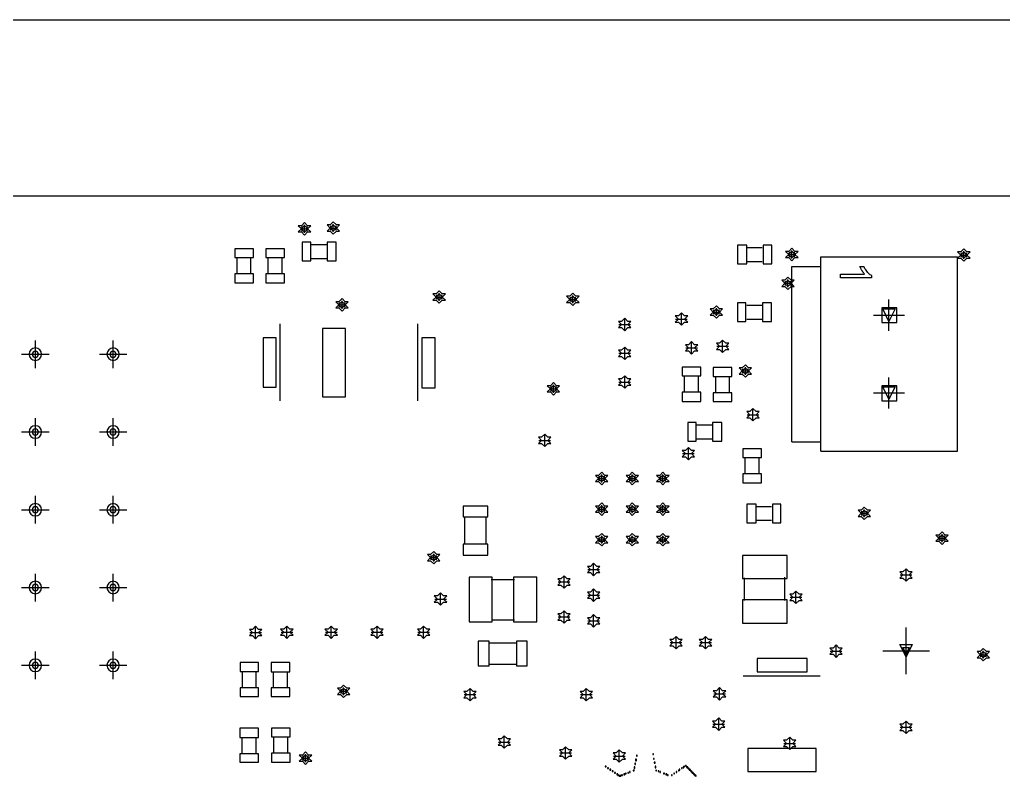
# Model space of a CAD drawing. Extents: x -1.38 to 3.87, y -2.67 to 0.8.
# Drawn here: x 1.627 to 2.893, y -0.199 to 0.774 of the extents above; entities that cross this region are included whole.
import ezdxf

# ---------------------------------------------------------------- set-up
doc = ezdxf.new("R2010")
doc.units = 0
doc.layers.get('0').update_dxf_attribs({"linetype": 'CONTINUOUS'})
for name, color, linetype in [('gd1', 1, 'CONTINUOUS'), ('gg1', 1, 'CONTINUOUS'), ('gm1', 6, 'CONTINUOUS'), ('gm8', 1, 'CONTINUOUS')]:
    doc.layers.add(name, color=color, linetype=linetype)

# ---------------------------------------------------------------- blocks, each defined once
blk = doc.blocks.new('D17')
blk.add_lwpolyline([(-0.01475, -0.04395), (0.01475, -0.04395), (0.01475, 0.04395), (-0.01475, 0.04395)], close=True)
blk = doc.blocks.new('D18')
blk.add_lwpolyline([(-0.00825, -0.03175), (0.00825, -0.03175), (0.00825, 0.03175), (-0.00825, 0.03175)], close=True)
blk = doc.blocks.new('D19')
blk.add_lwpolyline([(-0.0085, -0.03225), (0.0085, -0.03225), (0.0085, 0.03225), (-0.0085, 0.03225)], close=True)
blk = doc.blocks.new('D20')
blk.add_lwpolyline([(-0.01575, -0.0069), (0.01575, -0.0069), (0.01575, 0.0069), (-0.01575, 0.0069)], close=True)
blk = doc.blocks.new('D21')
blk.add_lwpolyline([(-0.0069, -0.01575), (0.0069, -0.01575), (0.0069, 0.01575), (-0.0069, 0.01575)], close=True)
blk = doc.blocks.new('D22')
blk.add_lwpolyline([(-0.0059, -0.012), (0.0059, -0.012), (0.0059, 0.012), (-0.0059, 0.012)], close=True)
blk = doc.blocks.new('D23')
blk.add_lwpolyline([(-0.0055, -0.012), (0.0055, -0.012), (0.0055, 0.012), (-0.0055, 0.012)], close=True)
blk = doc.blocks.new('D24')
blk.add_lwpolyline([(-0.012, -0.0059), (0.012, -0.0059), (0.012, 0.0059), (-0.012, 0.0059)], close=True)
blk = doc.blocks.new('D25')
blk.add_lwpolyline([(-0.012, -0.0055), (0.012, -0.0055), (0.012, 0.0055), (-0.012, 0.0055)], close=True)
blk = doc.blocks.new('D32')
blk.add_lwpolyline([(-0.0097, -0.00935), (0.0097, -0.00935), (0.0097, 0.00935), (-0.0097, 0.00935)], close=True)
blk = doc.blocks.new('D33')
blk.add_lwpolyline([(-0.0097, -0.0095), (0.0097, -0.0095), (0.0097, 0.0095), (-0.0097, 0.0095)], close=True)
blk = doc.blocks.new('D36')
blk.add_lwpolyline([(-0.03225, -0.0085), (0.03225, -0.0085), (0.03225, 0.0085), (-0.03225, 0.0085)], close=True)
blk = doc.blocks.new('D38')
blk.add_lwpolyline([(-0.04395, -0.01475), (0.04395, -0.01475), (0.04395, 0.01475), (-0.04395, 0.01475)], close=True)
blk = doc.blocks.new('D47')
blk.add_lwpolyline([(-0.0005, -0.0005), (0.0005, -0.0005), (0.0005, 0.0005), (-0.0005, 0.0005)], close=True)
blk = doc.blocks.new('D54')
blk.add_lwpolyline([(-0.012, -0.0059), (0.012, -0.0059), (0.012, 0.0059), (-0.012, 0.0059)], close=True)
blk = doc.blocks.new('D55')
blk.add_lwpolyline([(-0.0059, -0.012), (0.0059, -0.012), (0.0059, 0.012), (-0.0059, 0.012)], close=True)
blk = doc.blocks.new('D58')
blk.add_lwpolyline([(-0.015, -0.02875), (0.015, -0.02875), (0.015, 0.02875), (-0.015, 0.02875)], close=True)
blk = doc.blocks.new('D59')
blk.add_lwpolyline([(-0.01475, -0.02875), (0.01475, -0.02875), (0.01475, 0.02875), (-0.01475, 0.02875)], close=True)
blk = doc.blocks.new('D60')
blk.add_lwpolyline([(-0.02875, -0.01475), (0.02875, -0.01475), (0.02875, 0.01475), (-0.02875, 0.01475)], close=True)
blk = doc.blocks.new('D61')
blk.add_lwpolyline([(-0.02875, -0.015), (0.02875, -0.015), (0.02875, 0.015), (-0.02875, 0.015)], close=True)

msp = doc.modelspace()

# ---------------------------------------------------------------- linework, layer by layer
at = {"layer": 'gd1', "color": 1}
for points in [[(1.9937, 0.4967), (1.9977, 0.5007), (2.0017, 0.5007), (1.9977, 0.5047), (2.0017, 0.5087), (1.9977, 0.5087), (1.9937, 0.5127), (1.9897, 0.5087), (1.9857, 0.5087), (1.9897, 0.5047), (1.9857, 0.5007), (1.9897, 0.5007), (1.9937, 0.4967)], [(1.9937, 0.5007), (1.9957, 0.5027), (1.9977, 0.5027), (1.9957, 0.5047), (1.9977, 0.5067), (1.9957, 0.5067), (1.9937, 0.5087), (1.9917, 0.5067), (1.9897, 0.5067), (1.9917, 0.5047), (1.9897, 0.5027), (1.9917, 0.5027), (1.9937, 0.5007)], [(2.0307, 0.4977), (2.0347, 0.5017), (2.0387, 0.5017), (2.0347, 0.5057), (2.0387, 0.5097), (2.0347, 0.5097), (2.0307, 0.5137), (2.0267, 0.5097), (2.0227, 0.5097), (2.0267, 0.5057), (2.0227, 0.5017), (2.0267, 0.5017), (2.0307, 0.4977)], [(2.0307, 0.5017), (2.0327, 0.5037), (2.0347, 0.5037), (2.0327, 0.5057), (2.0347, 0.5077), (2.0327, 0.5077), (2.0307, 0.5097), (2.0287, 0.5077), (2.0267, 0.5077), (2.0287, 0.5057), (2.0267, 0.5037), (2.0287, 0.5037), (2.0307, 0.5017)], [(2.6207, 0.4637), (2.6247, 0.4677), (2.6287, 0.4677), (2.6247, 0.4717), (2.6287, 0.4757), (2.6247, 0.4757), (2.6207, 0.4797), (2.6167, 0.4757), (2.6127, 0.4757), (2.6167, 0.4717), (2.6127, 0.4677), (2.6167, 0.4677), (2.6207, 0.4637)], [(2.6207, 0.4677), (2.6227, 0.4697), (2.6247, 0.4697), (2.6227, 0.4717), (2.6247, 0.4737), (2.6227, 0.4737), (2.6207, 0.4757), (2.6187, 0.4737), (2.6167, 0.4737), (2.6187, 0.4717), (2.6167, 0.4697), (2.6187, 0.4697), (2.6207, 0.4677)], [(2.842, 0.463), (2.846, 0.467), (2.85, 0.467), (2.846, 0.471), (2.85, 0.475), (2.846, 0.475), (2.842, 0.479), (2.838, 0.475), (2.834, 0.475), (2.838, 0.471), (2.834, 0.467), (2.838, 0.467), (2.842, 0.463)], [(2.842, 0.467), (2.844, 0.469), (2.846, 0.469), (2.844, 0.471), (2.846, 0.473), (2.844, 0.473), (2.842, 0.475), (2.84, 0.473), (2.838, 0.473), (2.84, 0.471), (2.838, 0.469), (2.84, 0.469), (2.842, 0.467)], [(2.6157, 0.4267), (2.6197, 0.4307), (2.6237, 0.4307), (2.6197, 0.4347), (2.6237, 0.4387), (2.6197, 0.4387), (2.6157, 0.4427), (2.6117, 0.4387), (2.6077, 0.4387), (2.6117, 0.4347), (2.6077, 0.4307), (2.6117, 0.4307), (2.6157, 0.4267)], [(2.6157, 0.4307), (2.6177, 0.4327), (2.6197, 0.4327), (2.6177, 0.4347), (2.6197, 0.4367), (2.6177, 0.4367), (2.6157, 0.4387), (2.6137, 0.4367), (2.6117, 0.4367), (2.6137, 0.4347), (2.6117, 0.4327), (2.6137, 0.4327), (2.6157, 0.4307)], [(2.167, 0.409), (2.171, 0.413), (2.175, 0.413), (2.171, 0.417), (2.175, 0.421), (2.171, 0.421), (2.167, 0.425), (2.163, 0.421), (2.159, 0.421), (2.163, 0.417), (2.159, 0.413), (2.163, 0.413), (2.167, 0.409)], [(2.167, 0.413), (2.169, 0.415), (2.171, 0.415), (2.169, 0.417), (2.171, 0.419), (2.169, 0.419), (2.167, 0.421), (2.165, 0.419), (2.163, 0.419), (2.165, 0.417), (2.163, 0.415), (2.165, 0.415), (2.167, 0.413)], [(2.339, 0.406), (2.343, 0.41), (2.347, 0.41), (2.343, 0.414), (2.347, 0.418), (2.343, 0.418), (2.339, 0.422), (2.335, 0.418), (2.331, 0.418), (2.335, 0.414), (2.331, 0.41), (2.335, 0.41), (2.339, 0.406)], [(2.339, 0.41), (2.341, 0.412), (2.343, 0.412), (2.341, 0.414), (2.343, 0.416), (2.341, 0.416), (2.339, 0.418), (2.337, 0.416), (2.335, 0.416), (2.337, 0.414), (2.335, 0.412), (2.337, 0.412), (2.339, 0.41)], [(2.042, 0.399), (2.046, 0.403), (2.05, 0.403), (2.046, 0.407), (2.05, 0.411), (2.046, 0.411), (2.042, 0.415), (2.038, 0.411), (2.034, 0.411), (2.038, 0.407), (2.034, 0.403), (2.038, 0.403), (2.042, 0.399)], [(2.042, 0.403), (2.044, 0.405), (2.046, 0.405), (2.044, 0.407), (2.046, 0.409), (2.044, 0.409), (2.042, 0.411), (2.04, 0.409), (2.038, 0.409), (2.04, 0.407), (2.038, 0.405), (2.04, 0.405), (2.042, 0.403)], [(2.5237, 0.3897), (2.5277, 0.3937), (2.5317, 0.3937), (2.5277, 0.3977), (2.5317, 0.4017), (2.5277, 0.4017), (2.5237, 0.4057), (2.5197, 0.4017), (2.5157, 0.4017), (2.5197, 0.3977), (2.5157, 0.3937), (2.5197, 0.3937), (2.5237, 0.3897)], [(2.4787, 0.3807), (2.4827, 0.3847), (2.4867, 0.3847), (2.4827, 0.3887), (2.4867, 0.3927), (2.4827, 0.3927), (2.4787, 0.3967), (2.4747, 0.3927), (2.4707, 0.3927), (2.4747, 0.3887), (2.4707, 0.3847), (2.4747, 0.3847), (2.4787, 0.3807)], [(2.5237, 0.3937), (2.5257, 0.3957), (2.5277, 0.3957), (2.5257, 0.3977), (2.5277, 0.3997), (2.5257, 0.3997), (2.5237, 0.4017), (2.5217, 0.3997), (2.5197, 0.3997), (2.5217, 0.3977), (2.5197, 0.3957), (2.5217, 0.3957), (2.5237, 0.3937)], [(2.7457, 0.3857), (2.7377, 0.4017), (2.7537, 0.4017), (2.7457, 0.3857)], [(2.4057, 0.3737), (2.4097, 0.3777), (2.4137, 0.3777), (2.4097, 0.3817), (2.4137, 0.3857), (2.4097, 0.3857), (2.4057, 0.3897), (2.4017, 0.3857), (2.3977, 0.3857), (2.4017, 0.3817), (2.3977, 0.3777), (2.4017, 0.3777), (2.4057, 0.3737)], [(2.4917, 0.3437), (2.4957, 0.3477), (2.4997, 0.3477), (2.4957, 0.3517), (2.4997, 0.3557), (2.4957, 0.3557), (2.4917, 0.3597), (2.4877, 0.3557), (2.4837, 0.3557), (2.4877, 0.3517), (2.4837, 0.3477), (2.4877, 0.3477), (2.4917, 0.3437)], [(2.5317, 0.3457), (2.5357, 0.3497), (2.5397, 0.3497), (2.5357, 0.3537), (2.5397, 0.3577), (2.5357, 0.3577), (2.5317, 0.3617), (2.5277, 0.3577), (2.5237, 0.3577), (2.5277, 0.3537), (2.5237, 0.3497), (2.5277, 0.3497), (2.5317, 0.3457)], [(2.4057, 0.3367), (2.4097, 0.3407), (2.4137, 0.3407), (2.4097, 0.3447), (2.4137, 0.3487), (2.4097, 0.3487), (2.4057, 0.3527), (2.4017, 0.3487), (2.3977, 0.3487), (2.4017, 0.3447), (2.3977, 0.3407), (2.4017, 0.3407), (2.4057, 0.3367)], [(2.561, 0.314), (2.565, 0.318), (2.569, 0.318), (2.565, 0.322), (2.569, 0.326), (2.565, 0.326), (2.561, 0.33), (2.557, 0.326), (2.553, 0.326), (2.557, 0.322), (2.553, 0.318), (2.557, 0.318), (2.561, 0.314)], [(2.561, 0.318), (2.563, 0.32), (2.565, 0.32), (2.563, 0.322), (2.565, 0.324), (2.563, 0.324), (2.561, 0.326), (2.559, 0.324), (2.557, 0.324), (2.559, 0.322), (2.557, 0.32), (2.559, 0.32), (2.561, 0.318)], [(2.314, 0.291), (2.318, 0.295), (2.322, 0.295), (2.318, 0.299), (2.322, 0.303), (2.318, 0.303), (2.314, 0.307), (2.31, 0.303), (2.306, 0.303), (2.31, 0.299), (2.306, 0.295), (2.31, 0.295), (2.314, 0.291)], [(2.4057, 0.2997), (2.4097, 0.3037), (2.4137, 0.3037), (2.4097, 0.3077), (2.4137, 0.3117), (2.4097, 0.3117), (2.4057, 0.3157), (2.4017, 0.3117), (2.3977, 0.3117), (2.4017, 0.3077), (2.3977, 0.3037), (2.4017, 0.3037), (2.4057, 0.2997)], [(2.314, 0.295), (2.316, 0.297), (2.318, 0.297), (2.316, 0.299), (2.318, 0.301), (2.316, 0.301), (2.314, 0.303), (2.312, 0.301), (2.31, 0.301), (2.312, 0.299), (2.31, 0.297), (2.312, 0.297), (2.314, 0.295)], [(2.7457, 0.2857), (2.7377, 0.3017), (2.7537, 0.3017), (2.7457, 0.2857)], [(2.5707, 0.2577), (2.5747, 0.2617), (2.5787, 0.2617), (2.5747, 0.2657), (2.5787, 0.2697), (2.5747, 0.2697), (2.5707, 0.2737), (2.5667, 0.2697), (2.5627, 0.2697), (2.5667, 0.2657), (2.5627, 0.2617), (2.5667, 0.2617), (2.5707, 0.2577)], [(2.3027, 0.2247), (2.3067, 0.2287), (2.3107, 0.2287), (2.3067, 0.2327), (2.3107, 0.2367), (2.3067, 0.2367), (2.3027, 0.2407), (2.2987, 0.2367), (2.2947, 0.2367), (2.2987, 0.2327), (2.2947, 0.2287), (2.2987, 0.2287), (2.3027, 0.2247)], [(2.4877, 0.2077), (2.4917, 0.2117), (2.4957, 0.2117), (2.4917, 0.2157), (2.4957, 0.2197), (2.4917, 0.2197), (2.4877, 0.2237), (2.4837, 0.2197), (2.4797, 0.2197), (2.4837, 0.2157), (2.4797, 0.2117), (2.4837, 0.2117), (2.4877, 0.2077)], [(2.3761, 0.1757), (2.3801, 0.1797), (2.3841, 0.1797), (2.3801, 0.1837), (2.3841, 0.1877), (2.3801, 0.1877), (2.3761, 0.1917), (2.3721, 0.1877), (2.3681, 0.1877), (2.3721, 0.1837), (2.3681, 0.1797), (2.3721, 0.1797), (2.3761, 0.1757)], [(2.4154, 0.1757), (2.4194, 0.1797), (2.4234, 0.1797), (2.4194, 0.1837), (2.4234, 0.1877), (2.4194, 0.1877), (2.4154, 0.1917), (2.4114, 0.1877), (2.4074, 0.1877), (2.4114, 0.1837), (2.4074, 0.1797), (2.4114, 0.1797), (2.4154, 0.1757)], [(2.4548, 0.1757), (2.4588, 0.1797), (2.4628, 0.1797), (2.4588, 0.1837), (2.4628, 0.1877), (2.4588, 0.1877), (2.4548, 0.1917), (2.4508, 0.1877), (2.4468, 0.1877), (2.4508, 0.1837), (2.4468, 0.1797), (2.4508, 0.1797), (2.4548, 0.1757)], [(2.3761, 0.1797), (2.3781, 0.1817), (2.3801, 0.1817), (2.3781, 0.1837), (2.3801, 0.1857), (2.3781, 0.1857), (2.3761, 0.1877), (2.3741, 0.1857), (2.3721, 0.1857), (2.3741, 0.1837), (2.3721, 0.1817), (2.3741, 0.1817), (2.3761, 0.1797)], [(2.4154, 0.1797), (2.4174, 0.1817), (2.4194, 0.1817), (2.4174, 0.1837), (2.4194, 0.1857), (2.4174, 0.1857), (2.4154, 0.1877), (2.4134, 0.1857), (2.4114, 0.1857), (2.4134, 0.1837), (2.4114, 0.1817), (2.4134, 0.1817), (2.4154, 0.1797)], [(2.4548, 0.1797), (2.4568, 0.1817), (2.4588, 0.1817), (2.4568, 0.1837), (2.4588, 0.1857), (2.4568, 0.1857), (2.4548, 0.1877), (2.4528, 0.1857), (2.4508, 0.1857), (2.4528, 0.1837), (2.4508, 0.1817), (2.4528, 0.1817), (2.4548, 0.1797)], [(2.3761, 0.1363), (2.3801, 0.1403), (2.3841, 0.1403), (2.3801, 0.1443), (2.3841, 0.1483), (2.3801, 0.1483), (2.3761, 0.1523), (2.3721, 0.1483), (2.3681, 0.1483), (2.3721, 0.1443), (2.3681, 0.1403), (2.3721, 0.1403), (2.3761, 0.1363)], [(2.4154, 0.1363), (2.4194, 0.1403), (2.4234, 0.1403), (2.4194, 0.1443), (2.4234, 0.1483), (2.4194, 0.1483), (2.4154, 0.1523), (2.4114, 0.1483), (2.4074, 0.1483), (2.4114, 0.1443), (2.4074, 0.1403), (2.4114, 0.1403), (2.4154, 0.1363)], [(2.4548, 0.1363), (2.4588, 0.1403), (2.4628, 0.1403), (2.4588, 0.1443), (2.4628, 0.1483), (2.4588, 0.1483), (2.4548, 0.1523), (2.4508, 0.1483), (2.4468, 0.1483), (2.4508, 0.1443), (2.4468, 0.1403), (2.4508, 0.1403), (2.4548, 0.1363)], [(2.3761, 0.1403), (2.3781, 0.1423), (2.3801, 0.1423), (2.3781, 0.1443), (2.3801, 0.1463), (2.3781, 0.1463), (2.3761, 0.1483), (2.3741, 0.1463), (2.3721, 0.1463), (2.3741, 0.1443), (2.3721, 0.1423), (2.3741, 0.1423), (2.3761, 0.1403)], [(2.4154, 0.1403), (2.4174, 0.1423), (2.4194, 0.1423), (2.4174, 0.1443), (2.4194, 0.1463), (2.4174, 0.1463), (2.4154, 0.1483), (2.4134, 0.1463), (2.4114, 0.1463), (2.4134, 0.1443), (2.4114, 0.1423), (2.4134, 0.1423), (2.4154, 0.1403)], [(2.4548, 0.1403), (2.4568, 0.1423), (2.4588, 0.1423), (2.4568, 0.1443), (2.4588, 0.1463), (2.4568, 0.1463), (2.4548, 0.1483), (2.4528, 0.1463), (2.4508, 0.1463), (2.4528, 0.1443), (2.4508, 0.1423), (2.4528, 0.1423), (2.4548, 0.1403)], [(2.714, 0.131), (2.718, 0.135), (2.722, 0.135), (2.718, 0.139), (2.722, 0.143), (2.718, 0.143), (2.714, 0.147), (2.71, 0.143), (2.706, 0.143), (2.71, 0.139), (2.706, 0.135), (2.71, 0.135), (2.714, 0.131)], [(2.714, 0.135), (2.716, 0.137), (2.718, 0.137), (2.716, 0.139), (2.718, 0.141), (2.716, 0.141), (2.714, 0.143), (2.712, 0.141), (2.71, 0.141), (2.712, 0.139), (2.71, 0.137), (2.712, 0.137), (2.714, 0.135)], [(2.814, 0.099), (2.818, 0.103), (2.822, 0.103), (2.818, 0.107), (2.822, 0.111), (2.818, 0.111), (2.814, 0.115), (2.81, 0.111), (2.806, 0.111), (2.81, 0.107), (2.806, 0.103), (2.81, 0.103), (2.814, 0.099)], [(2.3761, 0.097), (2.3801, 0.101), (2.3841, 0.101), (2.3801, 0.105), (2.3841, 0.109), (2.3801, 0.109), (2.3761, 0.113), (2.3721, 0.109), (2.3681, 0.109), (2.3721, 0.105), (2.3681, 0.101), (2.3721, 0.101), (2.3761, 0.097)], [(2.3761, 0.101), (2.3781, 0.103), (2.3801, 0.103), (2.3781, 0.105), (2.3801, 0.107), (2.3781, 0.107), (2.3761, 0.109), (2.3741, 0.107), (2.3721, 0.107), (2.3741, 0.105), (2.3721, 0.103), (2.3741, 0.103), (2.3761, 0.101)], [(2.4154, 0.097), (2.4194, 0.101), (2.4234, 0.101), (2.4194, 0.105), (2.4234, 0.109), (2.4194, 0.109), (2.4154, 0.113), (2.4114, 0.109), (2.4074, 0.109), (2.4114, 0.105), (2.4074, 0.101), (2.4114, 0.101), (2.4154, 0.097)], [(2.4154, 0.101), (2.4174, 0.103), (2.4194, 0.103), (2.4174, 0.105), (2.4194, 0.107), (2.4174, 0.107), (2.4154, 0.109), (2.4134, 0.107), (2.4114, 0.107), (2.4134, 0.105), (2.4114, 0.103), (2.4134, 0.103), (2.4154, 0.101)], [(2.4548, 0.097), (2.4588, 0.101), (2.4628, 0.101), (2.4588, 0.105), (2.4628, 0.109), (2.4588, 0.109), (2.4548, 0.113), (2.4508, 0.109), (2.4468, 0.109), (2.4508, 0.105), (2.4468, 0.101), (2.4508, 0.101), (2.4548, 0.097)], [(2.4548, 0.101), (2.4568, 0.103), (2.4588, 0.103), (2.4568, 0.105), (2.4588, 0.107), (2.4568, 0.107), (2.4548, 0.109), (2.4528, 0.107), (2.4508, 0.107), (2.4528, 0.105), (2.4508, 0.103), (2.4528, 0.103), (2.4548, 0.101)], [(2.814, 0.103), (2.816, 0.105), (2.818, 0.105), (2.816, 0.107), (2.818, 0.109), (2.816, 0.109), (2.814, 0.111), (2.812, 0.109), (2.81, 0.109), (2.812, 0.107), (2.81, 0.105), (2.812, 0.105), (2.814, 0.103)], [(2.16, 0.074), (2.164, 0.078), (2.168, 0.078), (2.164, 0.082), (2.168, 0.086), (2.164, 0.086), (2.16, 0.09), (2.156, 0.086), (2.152, 0.086), (2.156, 0.082), (2.152, 0.078), (2.156, 0.078), (2.16, 0.074)], [(2.16, 0.078), (2.162, 0.08), (2.164, 0.08), (2.162, 0.082), (2.164, 0.084), (2.162, 0.084), (2.16, 0.086), (2.158, 0.084), (2.156, 0.084), (2.158, 0.082), (2.156, 0.08), (2.158, 0.08), (2.16, 0.078)], [(2.3657, 0.0587), (2.3697, 0.0627), (2.3737, 0.0627), (2.3697, 0.0667), (2.3737, 0.0707), (2.3697, 0.0707), (2.3657, 0.0747), (2.3617, 0.0707), (2.3577, 0.0707), (2.3617, 0.0667), (2.3577, 0.0627), (2.3617, 0.0627), (2.3657, 0.0587)], [(2.7677, 0.0517), (2.7717, 0.0557), (2.7757, 0.0557), (2.7717, 0.0597), (2.7757, 0.0637), (2.7717, 0.0637), (2.7677, 0.0677), (2.7637, 0.0637), (2.7597, 0.0637), (2.7637, 0.0597), (2.7597, 0.0557), (2.7637, 0.0557), (2.7677, 0.0517)], [(2.3277, 0.0427), (2.3317, 0.0467), (2.3357, 0.0467), (2.3317, 0.0507), (2.3357, 0.0547), (2.3317, 0.0547), (2.3277, 0.0587), (2.3237, 0.0547), (2.3197, 0.0547), (2.3237, 0.0507), (2.3197, 0.0467), (2.3237, 0.0467), (2.3277, 0.0427)], [(2.3657, 0.0257), (2.3697, 0.0297), (2.3737, 0.0297), (2.3697, 0.0337), (2.3737, 0.0377), (2.3697, 0.0377), (2.3657, 0.0417), (2.3617, 0.0377), (2.3577, 0.0377), (2.3617, 0.0337), (2.3577, 0.0297), (2.3617, 0.0297), (2.3657, 0.0257)], [(2.626, 0.023), (2.63, 0.027), (2.634, 0.027), (2.63, 0.031), (2.634, 0.035), (2.63, 0.035), (2.626, 0.039), (2.622, 0.035), (2.618, 0.035), (2.622, 0.031), (2.618, 0.027), (2.622, 0.027), (2.626, 0.023)], [(2.1687, 0.0207), (2.1727, 0.0247), (2.1767, 0.0247), (2.1727, 0.0287), (2.1767, 0.0327), (2.1727, 0.0327), (2.1687, 0.0367), (2.1647, 0.0327), (2.1607, 0.0327), (2.1647, 0.0287), (2.1607, 0.0247), (2.1647, 0.0247), (2.1687, 0.0207)], [(2.3277, -0.0023), (2.3317, 0.0017), (2.3357, 0.0017), (2.3317, 0.0057), (2.3357, 0.0097), (2.3317, 0.0097), (2.3277, 0.0137), (2.3237, 0.0097), (2.3197, 0.0097), (2.3237, 0.0057), (2.3197, 0.0017), (2.3237, 0.0017), (2.3277, -0.0023)], [(2.3657, -0.0073), (2.3697, -0.0033), (2.3737, -0.0033), (2.3697, 0.0007), (2.3737, 0.0047), (2.3697, 0.0047), (2.3657, 0.0087), (2.3617, 0.0047), (2.3577, 0.0047), (2.3617, 0.0007), (2.3577, -0.0033), (2.3617, -0.0033), (2.3657, -0.0073)], [(1.9307, -0.0223), (1.9347, -0.0183), (1.9387, -0.0183), (1.9347, -0.0143), (1.9387, -0.0103), (1.9347, -0.0103), (1.9307, -0.0063), (1.9267, -0.0103), (1.9227, -0.0103), (1.9267, -0.0143), (1.9227, -0.0183), (1.9267, -0.0183), (1.9307, -0.0223)], [(1.971, -0.022), (1.975, -0.018), (1.979, -0.018), (1.975, -0.014), (1.979, -0.01), (1.975, -0.01), (1.971, -0.006), (1.967, -0.01), (1.963, -0.01), (1.967, -0.014), (1.963, -0.018), (1.967, -0.018), (1.971, -0.022)], [(2.028, -0.022), (2.032, -0.018), (2.036, -0.018), (2.032, -0.014), (2.036, -0.01), (2.032, -0.01), (2.028, -0.006), (2.024, -0.01), (2.02, -0.01), (2.024, -0.014), (2.02, -0.018), (2.024, -0.018), (2.028, -0.022)], [(2.087, -0.022), (2.091, -0.018), (2.095, -0.018), (2.091, -0.014), (2.095, -0.01), (2.091, -0.01), (2.087, -0.006), (2.083, -0.01), (2.079, -0.01), (2.083, -0.014), (2.079, -0.018), (2.083, -0.018), (2.087, -0.022)], [(2.147, -0.022), (2.151, -0.018), (2.155, -0.018), (2.151, -0.014), (2.155, -0.01), (2.151, -0.01), (2.147, -0.006), (2.143, -0.01), (2.139, -0.01), (2.143, -0.014), (2.139, -0.018), (2.143, -0.018), (2.147, -0.022)], [(2.4717, -0.0353), (2.4757, -0.0313), (2.4797, -0.0313), (2.4757, -0.0273), (2.4797, -0.0233), (2.4757, -0.0233), (2.4717, -0.0193), (2.4677, -0.0233), (2.4637, -0.0233), (2.4677, -0.0273), (2.4637, -0.0313), (2.4677, -0.0313), (2.4717, -0.0353)], [(2.5097, -0.0353), (2.5137, -0.0313), (2.5177, -0.0313), (2.5137, -0.0273), (2.5177, -0.0233), (2.5137, -0.0233), (2.5097, -0.0193), (2.5057, -0.0233), (2.5017, -0.0233), (2.5057, -0.0273), (2.5017, -0.0313), (2.5057, -0.0313), (2.5097, -0.0353)], [(2.6777, -0.0463), (2.6817, -0.0423), (2.6857, -0.0423), (2.6817, -0.0383), (2.6857, -0.0343), (2.6817, -0.0343), (2.6777, -0.0303), (2.6737, -0.0343), (2.6697, -0.0343), (2.6737, -0.0383), (2.6697, -0.0423), (2.6737, -0.0423), (2.6777, -0.0463)], [(2.7677, -0.0458), (2.7597, -0.0298), (2.7757, -0.0298), (2.7677, -0.0458)], [(2.7677, -0.0418), (2.7637, -0.0338), (2.7717, -0.0338), (2.7677, -0.0418)], [(2.867, -0.051), (2.871, -0.047), (2.875, -0.047), (2.871, -0.043), (2.875, -0.039), (2.871, -0.039), (2.867, -0.035), (2.863, -0.039), (2.859, -0.039), (2.863, -0.043), (2.859, -0.047), (2.863, -0.047), (2.867, -0.051)], [(2.867, -0.047), (2.869, -0.045), (2.871, -0.045), (2.869, -0.043), (2.871, -0.041), (2.869, -0.041), (2.867, -0.039), (2.865, -0.041), (2.863, -0.041), (2.865, -0.043), (2.863, -0.045), (2.865, -0.045), (2.867, -0.047)], [(2.044, -0.098), (2.048, -0.094), (2.052, -0.094), (2.048, -0.09), (2.052, -0.086), (2.048, -0.086), (2.044, -0.082), (2.04, -0.086), (2.036, -0.086), (2.04, -0.09), (2.036, -0.094), (2.04, -0.094), (2.044, -0.098)], [(2.044, -0.094), (2.046, -0.092), (2.048, -0.092), (2.046, -0.09), (2.048, -0.088), (2.046, -0.088), (2.044, -0.086), (2.042, -0.088), (2.04, -0.088), (2.042, -0.09), (2.04, -0.092), (2.042, -0.092), (2.044, -0.094)], [(2.2067, -0.1023), (2.2107, -0.0983), (2.2147, -0.0983), (2.2107, -0.0943), (2.2147, -0.0903), (2.2107, -0.0903), (2.2067, -0.0863), (2.2027, -0.0903), (2.1987, -0.0903), (2.2027, -0.0943), (2.1987, -0.0983), (2.2027, -0.0983), (2.2067, -0.1023)], [(2.3562, -0.1023), (2.3602, -0.0983), (2.3642, -0.0983), (2.3602, -0.0943), (2.3642, -0.0903), (2.3602, -0.0903), (2.3562, -0.0863), (2.3522, -0.0903), (2.3482, -0.0903), (2.3522, -0.0943), (2.3482, -0.0983), (2.3522, -0.0983), (2.3562, -0.1023)], [(2.5277, -0.1013), (2.5317, -0.0973), (2.5357, -0.0973), (2.5317, -0.0933), (2.5357, -0.0893), (2.5317, -0.0893), (2.5277, -0.0853), (2.5237, -0.0893), (2.5197, -0.0893), (2.5237, -0.0933), (2.5197, -0.0973), (2.5237, -0.0973), (2.5277, -0.1013)], [(2.5267, -0.1403), (2.5307, -0.1363), (2.5347, -0.1363), (2.5307, -0.1323), (2.5347, -0.1283), (2.5307, -0.1283), (2.5267, -0.1243), (2.5227, -0.1283), (2.5187, -0.1283), (2.5227, -0.1323), (2.5187, -0.1363), (2.5227, -0.1363), (2.5267, -0.1403)], [(2.7677, -0.1443), (2.7717, -0.1403), (2.7757, -0.1403), (2.7717, -0.1363), (2.7757, -0.1323), (2.7717, -0.1323), (2.7677, -0.1283), (2.7637, -0.1323), (2.7597, -0.1323), (2.7637, -0.1363), (2.7597, -0.1403), (2.7637, -0.1403), (2.7677, -0.1443)], [(2.2507, -0.1633), (2.2547, -0.1593), (2.2587, -0.1593), (2.2547, -0.1553), (2.2587, -0.1513), (2.2547, -0.1513), (2.2507, -0.1473), (2.2467, -0.1513), (2.2427, -0.1513), (2.2467, -0.1553), (2.2427, -0.1593), (2.2467, -0.1593), (2.2507, -0.1633)], [(2.618, -0.165), (2.622, -0.161), (2.626, -0.161), (2.622, -0.157), (2.626, -0.153), (2.622, -0.153), (2.618, -0.149), (2.614, -0.153), (2.61, -0.153), (2.614, -0.157), (2.61, -0.161), (2.614, -0.161), (2.618, -0.165)], [(2.3297, -0.1773), (2.3337, -0.1733), (2.3377, -0.1733), (2.3337, -0.1693), (2.3377, -0.1653), (2.3337, -0.1653), (2.3297, -0.1613), (2.3257, -0.1653), (2.3217, -0.1653), (2.3257, -0.1693), (2.3217, -0.1733), (2.3257, -0.1733), (2.3297, -0.1773)], [(1.995, -0.184), (1.999, -0.18), (2.003, -0.18), (1.999, -0.176), (2.003, -0.172), (1.999, -0.172), (1.995, -0.168), (1.991, -0.172), (1.987, -0.172), (1.991, -0.176), (1.987, -0.18), (1.991, -0.18), (1.995, -0.184)], [(1.995, -0.18), (1.997, -0.178), (1.999, -0.178), (1.997, -0.176), (1.999, -0.174), (1.997, -0.174), (1.995, -0.172), (1.993, -0.174), (1.991, -0.174), (1.993, -0.176), (1.991, -0.178), (1.993, -0.178), (1.995, -0.18)], [(2.3987, -0.1813), (2.4027, -0.1773), (2.4067, -0.1773), (2.4027, -0.1733), (2.4067, -0.1693), (2.4027, -0.1693), (2.3987, -0.1653), (2.3947, -0.1693), (2.3907, -0.1693), (2.3947, -0.1733), (2.3907, -0.1773), (2.3947, -0.1773), (2.3987, -0.1813)]]:
    msp.add_lwpolyline(points, dxfattribs=at)
for points in [[(1.6554, 0.3435), (1.6554, 0.3435), (1.6554, 0.3435, 1), (1.6394, 0.3435), (1.6394, 0.3435), (1.6394, 0.3435, 1), (1.6554, 0.3435), (1.6554, 0.3435)], [(1.6514, 0.3435), (1.6514, 0.3435), (1.6514, 0.3435, 1), (1.6434, 0.3435), (1.6434, 0.3435), (1.6434, 0.3435, 1), (1.6514, 0.3435), (1.6514, 0.3435)], [(1.7554, 0.3435), (1.7554, 0.3435), (1.7554, 0.3435, 1), (1.7394, 0.3435), (1.7394, 0.3435), (1.7394, 0.3435, 1), (1.7554, 0.3435), (1.7554, 0.3435)], [(1.7514, 0.3435), (1.7514, 0.3435), (1.7514, 0.3435, 1), (1.7434, 0.3435), (1.7434, 0.3435), (1.7434, 0.3435, 1), (1.7514, 0.3435), (1.7514, 0.3435)], [(1.6554, 0.2435), (1.6554, 0.2435), (1.6554, 0.2435, 1), (1.6394, 0.2435), (1.6394, 0.2435), (1.6394, 0.2435, 1), (1.6554, 0.2435), (1.6554, 0.2435)], [(1.6514, 0.2435), (1.6514, 0.2435), (1.6514, 0.2435, 1), (1.6434, 0.2435), (1.6434, 0.2435), (1.6434, 0.2435, 1), (1.6514, 0.2435), (1.6514, 0.2435)], [(1.7554, 0.2435), (1.7554, 0.2435), (1.7554, 0.2435, 1), (1.7394, 0.2435), (1.7394, 0.2435), (1.7394, 0.2435, 1), (1.7554, 0.2435), (1.7554, 0.2435)], [(1.7514, 0.2435), (1.7514, 0.2435), (1.7514, 0.2435, 1), (1.7434, 0.2435), (1.7434, 0.2435), (1.7434, 0.2435, 1), (1.7514, 0.2435), (1.7514, 0.2435)], [(1.6554, 0.1435), (1.6554, 0.1435), (1.6554, 0.1435, 1), (1.6394, 0.1435), (1.6394, 0.1435), (1.6394, 0.1435, 1), (1.6554, 0.1435), (1.6554, 0.1435)], [(1.6514, 0.1435), (1.6514, 0.1435), (1.6514, 0.1435, 1), (1.6434, 0.1435), (1.6434, 0.1435), (1.6434, 0.1435, 1), (1.6514, 0.1435), (1.6514, 0.1435)], [(1.7554, 0.1435), (1.7554, 0.1435), (1.7554, 0.1435, 1), (1.7394, 0.1435), (1.7394, 0.1435), (1.7394, 0.1435, 1), (1.7554, 0.1435), (1.7554, 0.1435)], [(1.7514, 0.1435), (1.7514, 0.1435), (1.7514, 0.1435, 1), (1.7434, 0.1435), (1.7434, 0.1435), (1.7434, 0.1435, 1), (1.7514, 0.1435), (1.7514, 0.1435)], [(1.6554, 0.0435), (1.6554, 0.0435), (1.6554, 0.0435, 1), (1.6394, 0.0435), (1.6394, 0.0435), (1.6394, 0.0435, 1), (1.6554, 0.0435), (1.6554, 0.0435)], [(1.7554, 0.0435), (1.7554, 0.0435), (1.7554, 0.0435, 1), (1.7394, 0.0435), (1.7394, 0.0435), (1.7394, 0.0435, 1), (1.7554, 0.0435), (1.7554, 0.0435)], [(1.6514, 0.0435), (1.6514, 0.0435), (1.6514, 0.0435, 1), (1.6434, 0.0435), (1.6434, 0.0435), (1.6434, 0.0435, 1), (1.6514, 0.0435), (1.6514, 0.0435)], [(1.7514, 0.0435), (1.7514, 0.0435), (1.7514, 0.0435, 1), (1.7434, 0.0435), (1.7434, 0.0435), (1.7434, 0.0435, 1), (1.7514, 0.0435), (1.7514, 0.0435)], [(1.6554, -0.0565), (1.6554, -0.0565), (1.6554, -0.0565, 1), (1.6394, -0.0565), (1.6394, -0.0565), (1.6394, -0.0565, 1), (1.6554, -0.0565), (1.6554, -0.0565)], [(1.7554, -0.0565), (1.7554, -0.0565), (1.7554, -0.0565, 1), (1.7394, -0.0565), (1.7394, -0.0565), (1.7394, -0.0565, 1), (1.7554, -0.0565), (1.7554, -0.0565)], [(1.6514, -0.0565), (1.6514, -0.0565), (1.6514, -0.0565, 1), (1.6434, -0.0565), (1.6434, -0.0565), (1.6434, -0.0565, 1), (1.6514, -0.0565), (1.6514, -0.0565)], [(1.7514, -0.0565), (1.7514, -0.0565), (1.7514, -0.0565, 1), (1.7434, -0.0565), (1.7434, -0.0565), (1.7434, -0.0565, 1), (1.7514, -0.0565), (1.7514, -0.0565)]]:
    msp.add_lwpolyline(points, format="xyb", dxfattribs=at)
at = {"layer": 'gg1', "color": 1}
for points in [[(1.9937, 0.4997), (1.9937, 0.5097)], [(2.0307, 0.5007), (2.0307, 0.5107)], [(1.9887, 0.5047), (1.9987, 0.5047)], [(2.0257, 0.5057), (2.0357, 0.5057)], [(2.6157, 0.4717), (2.6257, 0.4717)], [(2.6207, 0.4667), (2.6207, 0.4767)], [(2.837, 0.471), (2.847, 0.471)], [(2.842, 0.466), (2.842, 0.476)], [(2.6107, 0.4347), (2.6207, 0.4347)], [(2.6157, 0.4297), (2.6157, 0.4397)], [(2.167, 0.412), (2.167, 0.422)], [(2.339, 0.409), (2.339, 0.419)], [(2.037, 0.407), (2.047, 0.407)], [(2.042, 0.402), (2.042, 0.412)], [(2.162, 0.417), (2.172, 0.417)], [(2.334, 0.414), (2.344, 0.414)], [(2.7457, 0.3737), (2.7457, 0.4137)], [(2.4787, 0.3812), (2.4787, 0.3962)], [(2.5187, 0.3977), (2.5287, 0.3977)], [(2.5237, 0.3927), (2.5237, 0.4027)], [(2.7257, 0.3937), (2.7657, 0.3937)], [(2.3982, 0.3817), (2.4132, 0.3817)], [(2.4057, 0.3742), (2.4057, 0.3892)], [(2.4712, 0.3887), (2.4862, 0.3887)], [(1.6474, 0.3257), (1.6474, 0.3612)], [(1.7474, 0.3257), (1.7474, 0.3612)], [(2.4917, 0.3442), (2.4917, 0.3592)], [(2.5317, 0.3462), (2.5317, 0.3612)], [(1.6297, 0.3435), (1.6651, 0.3435)], [(1.7297, 0.3435), (1.7651, 0.3435)], [(2.3982, 0.3447), (2.4132, 0.3447)], [(2.4057, 0.3372), (2.4057, 0.3522)], [(2.4842, 0.3517), (2.4992, 0.3517)], [(2.5242, 0.3537), (2.5392, 0.3537)], [(2.556, 0.322), (2.566, 0.322)], [(2.561, 0.317), (2.561, 0.327)], [(2.314, 0.294), (2.314, 0.304)], [(2.3982, 0.3077), (2.4132, 0.3077)], [(2.4057, 0.3002), (2.4057, 0.3152)], [(2.7457, 0.2737), (2.7457, 0.3137)], [(2.309, 0.299), (2.319, 0.299)], [(2.7257, 0.2937), (2.7657, 0.2937)], [(2.5707, 0.2582), (2.5707, 0.2732)], [(1.6474, 0.2257), (1.6474, 0.2612)], [(1.7474, 0.2257), (1.7474, 0.2612)], [(2.5632, 0.2657), (2.5782, 0.2657)], [(1.6297, 0.2435), (1.6651, 0.2435)], [(1.7297, 0.2435), (1.7651, 0.2435)], [(2.2952, 0.2327), (2.3102, 0.2327)], [(2.3027, 0.2252), (2.3027, 0.2402)], [(2.4802, 0.2157), (2.4952, 0.2157)], [(2.4877, 0.2082), (2.4877, 0.2232)], [(2.3711, 0.1837), (2.3811, 0.1837)], [(2.3761, 0.1787), (2.3761, 0.1887)], [(2.4104, 0.1837), (2.4204, 0.1837)], [(2.4154, 0.1787), (2.4154, 0.1887)], [(2.4498, 0.1837), (2.4598, 0.1837)], [(2.4548, 0.1787), (2.4548, 0.1887)], [(1.6474, 0.1257), (1.6474, 0.1612)], [(1.7474, 0.1257), (1.7474, 0.1612)], [(1.6297, 0.1435), (1.6651, 0.1435)], [(1.7297, 0.1435), (1.7651, 0.1435)], [(2.3711, 0.1443), (2.3811, 0.1443)], [(2.3761, 0.1393), (2.3761, 0.1493)], [(2.4104, 0.1443), (2.4204, 0.1443)], [(2.4154, 0.1393), (2.4154, 0.1493)], [(2.4498, 0.1443), (2.4598, 0.1443)], [(2.4548, 0.1393), (2.4548, 0.1493)], [(2.714, 0.134), (2.714, 0.144)], [(2.709, 0.139), (2.719, 0.139)], [(2.3711, 0.105), (2.3811, 0.105)], [(2.3761, 0.1), (2.3761, 0.11)], [(2.4104, 0.105), (2.4204, 0.105)], [(2.4154, 0.1), (2.4154, 0.11)], [(2.4498, 0.105), (2.4598, 0.105)], [(2.4548, 0.1), (2.4548, 0.11)], [(2.809, 0.107), (2.819, 0.107)], [(2.814, 0.102), (2.814, 0.112)], [(2.155, 0.082), (2.165, 0.082)], [(2.16, 0.077), (2.16, 0.087)], [(2.3582, 0.0667), (2.3732, 0.0667)], [(2.3657, 0.0592), (2.3657, 0.0742)], [(2.7677, 0.0522), (2.7677, 0.0672)], [(1.6474, 0.0257), (1.6474, 0.0612)], [(1.7474, 0.0257), (1.7474, 0.0612)], [(2.3202, 0.0507), (2.3352, 0.0507)], [(2.3277, 0.0432), (2.3277, 0.0582)], [(2.7602, 0.0597), (2.7752, 0.0597)], [(1.6297, 0.0435), (1.6651, 0.0435)], [(1.7297, 0.0435), (1.7651, 0.0435)], [(2.3657, 0.0262), (2.3657, 0.0412)], [(2.626, 0.0235), (2.626, 0.0385)], [(2.1612, 0.0287), (2.1762, 0.0287)], [(2.1687, 0.0212), (2.1687, 0.0362)], [(2.3582, 0.0337), (2.3732, 0.0337)], [(2.6185, 0.031), (2.6335, 0.031)], [(2.3277, -0.0018), (2.3277, 0.0132)], [(2.3202, 0.0057), (2.3352, 0.0057)], [(2.3582, 0.0007), (2.3732, 0.0007)], [(2.3657, -0.0068), (2.3657, 0.0082)], [(1.9307, -0.0218), (1.9307, -0.0068)], [(1.971, -0.0215), (1.971, -0.0065)], [(2.028, -0.0215), (2.028, -0.0065)], [(2.087, -0.0215), (2.087, -0.0065)], [(2.147, -0.0215), (2.147, -0.0065)], [(2.7677, -0.0678), (2.7677, -0.0078)], [(1.9232, -0.0143), (1.9382, -0.0143)], [(1.9635, -0.014), (1.9785, -0.014)], [(2.0205, -0.014), (2.0355, -0.014)], [(2.0795, -0.014), (2.0945, -0.014)], [(2.1395, -0.014), (2.1545, -0.014)], [(2.4717, -0.0348), (2.4717, -0.0198)], [(2.5097, -0.0348), (2.5097, -0.0198)], [(2.4642, -0.0273), (2.4792, -0.0273)], [(2.5022, -0.0273), (2.5172, -0.0273)], [(2.6777, -0.0458), (2.6777, -0.0308)], [(2.7377, -0.0378), (2.7977, -0.0378)], [(1.6474, -0.0743), (1.6474, -0.0388)], [(1.7474, -0.0743), (1.7474, -0.0388)], [(2.6702, -0.0383), (2.6852, -0.0383)], [(2.862, -0.043), (2.872, -0.043)], [(2.867, -0.048), (2.867, -0.038)], [(1.6297, -0.0565), (1.6651, -0.0565)], [(1.7297, -0.0565), (1.7651, -0.0565)], [(2.044, -0.095), (2.044, -0.085)], [(2.2067, -0.1018), (2.2067, -0.0868)], [(2.3562, -0.1018), (2.3562, -0.0868)], [(2.5277, -0.1008), (2.5277, -0.0858)], [(2.039, -0.09), (2.049, -0.09)], [(2.1992, -0.0943), (2.2142, -0.0943)], [(2.3487, -0.0943), (2.3637, -0.0943)], [(2.5202, -0.0933), (2.5352, -0.0933)], [(2.5267, -0.1398), (2.5267, -0.1248)], [(2.5192, -0.1323), (2.5342, -0.1323)], [(2.7602, -0.1363), (2.7752, -0.1363)], [(2.7677, -0.1438), (2.7677, -0.1288)], [(2.2507, -0.1628), (2.2507, -0.1478)], [(2.618, -0.1645), (2.618, -0.1495)], [(2.2432, -0.1553), (2.2582, -0.1553)], [(2.3297, -0.1768), (2.3297, -0.1618)], [(2.6105, -0.157), (2.6255, -0.157)], [(1.99, -0.176), (2, -0.176)], [(1.995, -0.181), (1.995, -0.171)], [(2.3222, -0.1693), (2.3372, -0.1693)], [(2.3912, -0.1733), (2.4062, -0.1733)], [(2.3987, -0.1808), (2.3987, -0.1658)]]:
    msp.add_lwpolyline(points, dxfattribs=at)
at = {"layer": 'gm1', "color": 6}
msp.add_lwpolyline([(-0.885, 0.5473), (3.2489, 0.5473)], dxfattribs=at)
at = {"layer": 'gm8', "color": 1}
for points in [[(1.3419, 0.7737), (3.2489, 0.7737)], [(2.0027, 0.4846), (2.0224, 0.4846)], [(2.5631, 0.4807), (2.5827, 0.4807)], [(2.6582, 0.2187), (2.6582, 0.2307), (2.6582, 0.4562), (2.6582, 0.4687)], [(2.6582, 0.4687), (2.8337, 0.4687)], [(2.8337, 0.2187), (2.8337, 0.4687)], [(1.907, 0.4474), (1.907, 0.467)], [(1.9248, 0.4474), (1.9248, 0.467)], [(1.947, 0.4474), (1.947, 0.467)], [(1.9648, 0.4474), (1.9648, 0.467)], [(2.0027, 0.4667), (2.0224, 0.4667)], [(2.5631, 0.4629), (2.5827, 0.4629)], [(2.6207, 0.4562), (2.6582, 0.4562)], [(2.6207, 0.2307), (2.6207, 0.4562)], [(2.7132, 0.4562), (2.7133, 0.4561), (2.7134, 0.4558), (2.7136, 0.4556), (2.7137, 0.4552), (2.7139, 0.4548), (2.7145, 0.4538), (2.7151, 0.4527), (2.7159, 0.4515), (2.7168, 0.4503), (2.7178, 0.4492), (2.7179, 0.4491), (2.7179, 0.449), (2.7183, 0.4487), (2.7188, 0.4481), (2.7195, 0.4475), (2.7203, 0.4467), (2.7212, 0.446), (2.7222, 0.4454), (2.7232, 0.4448), (2.7232, 0.4416), (2.6832, 0.4416), (2.6832, 0.4465), (2.7143, 0.4465), (2.7143, 0.4466), (2.714, 0.4468), (2.7137, 0.4472), (2.7133, 0.4478), (2.7128, 0.4484), (2.7122, 0.4492), (2.7116, 0.4501), (2.711, 0.4512), (2.711, 0.4512), (2.7109, 0.4513), (2.7107, 0.4516), (2.7104, 0.4522), (2.71, 0.4529), (2.7096, 0.4536), (2.7092, 0.4545), (2.7088, 0.4554), (2.7084, 0.4562), (2.7132, 0.4562), (2.7132, 0.4562)], [(2.5627, 0.4066), (2.5824, 0.4066)], [(1.9622, 0.2835), (1.9622, 0.3827)], [(2.1397, 0.2835), (2.1397, 0.3827)], [(2.5627, 0.3887), (2.5824, 0.3887)], [(2.4827, 0.2951), (2.4827, 0.3147)], [(2.5006, 0.2951), (2.5006, 0.3147)], [(2.5229, 0.2947), (2.5229, 0.3144)], [(2.5407, 0.2947), (2.5407, 0.3144)], [(2.4987, 0.2526), (2.5184, 0.2526)], [(2.4987, 0.2347), (2.5184, 0.2347)], [(2.6207, 0.2307), (2.6582, 0.2307)], [(2.6582, 0.2187), (2.8337, 0.2187)], [(2.5607, 0.1901), (2.5607, 0.2097)], [(2.5786, 0.1901), (2.5786, 0.2097)], [(2.5751, 0.1477), (2.5947, 0.1477)], [(2.2, 0.099), (2.2, 0.1345)], [(2.2275, 0.099), (2.2275, 0.1345)], [(2.5751, 0.1299), (2.5947, 0.1299)], [(2.2337, 0.0537), (2.2637, 0.0537)], [(2.5598, 0.0267), (2.5598, 0.0558)], [(2.6117, 0.0267), (2.6117, 0.0567)], [(2.2347, 0.0018), (2.2637, 0.0018)], [(2.231, -0.0275), (2.2665, -0.0275)], [(2.231, -0.055), (2.2665, -0.055)], [(1.9139, -0.0847), (1.9139, -0.0651)], [(1.9317, -0.0847), (1.9317, -0.0651)], [(1.9539, -0.0847), (1.9539, -0.0651)], [(1.9717, -0.0847), (1.9717, -0.0651)], [(2.558, -0.07), (2.6572, -0.07)], [(1.9134, -0.1693), (1.9134, -0.1496)], [(1.9313, -0.1693), (1.9313, -0.1496)], [(1.9543, -0.169), (1.9543, -0.1494)], [(1.9721, -0.169), (1.9721, -0.1494)]]:
    msp.add_lwpolyline(points, dxfattribs=at)

# ---------------------------------------------------------------- block references
at = {"layer": 'gm8'}
for name, p in [('D23', (1.9962, 0.4757)), ('D55', (2.0286, 0.4757)), ('D22', (2.5568, 0.4717)), ('D23', (2.5893, 0.4717)), ('D25', (1.916, 0.4735)), ('D25', (1.956, 0.4735)), ('D24', (1.916, 0.4411)), ('D24', (1.956, 0.4411)), ('D23', (2.5562, 0.3977)), ('D22', (2.5887, 0.3977)), ('D32', (2.7461, 0.3937)), ('D17', (2.0315, 0.3328)), ('D18', (1.9488, 0.333)), ('D19', (2.1532, 0.3325)), ('D25', (2.4918, 0.3212)), ('D24', (2.5317, 0.3207)), ('D24', (2.4918, 0.2888)), ('D25', (2.5317, 0.2882)), ('D33', (2.7461, 0.2932)), ('D23', (2.4922, 0.2437)), ('D55', (2.5246, 0.2437)), ('D25', (2.5697, 0.2162)), ('D24', (2.5697, 0.1838)), ('D20', (2.2137, 0.1414)), ('D22', (2.5688, 0.1387)), ('D23', (2.6012, 0.1387)), ('D20', (2.2137, 0.0922)), ('D60', (2.586, 0.07)), ('D59', (2.2205, 0.028)), ('D58', (2.2777, 0.028)), ('D61', (2.586, 0.0127)), ('D21', (2.2242, -0.0413)), ('D21', (2.2734, -0.0413)), ('D36', (2.6082, -0.0565)), ('D24', (1.9227, -0.0588)), ('D54', (1.9627, -0.0589)), ('D25', (1.9227, -0.0912)), ('D25', (1.9627, -0.0912)), ('D24', (1.9223, -0.1433)), ('D25', (1.9633, -0.1429)), ('D38', (2.608, -0.1783)), ('D25', (1.9223, -0.1758)), ('D24', (1.9633, -0.1753)), ('D47', (2.4212, -0.1728)), ('D47', (2.4422, -0.1708)), ('D47', (2.4432, -0.1768)), ('D47', (2.3812, -0.1868)), ('D47', (2.3842, -0.1888)), ('D47', (2.4182, -0.1878)), ('D47', (2.4182, -0.1888)), ('D47', (2.4192, -0.1828)), ('D47', (2.4192, -0.1838)), ('D47', (2.4202, -0.1778)), ('D47', (2.4202, -0.1788)), ('D47', (2.4442, -0.1818)), ('D47', (2.4452, -0.1868)), ('D47', (2.4452, -0.1878)), ('D47', (2.4792, -0.1888)), ('D47', (2.4812, -0.1878)), ('D47', (2.4822, -0.1868)), ('D47', (2.4842, -0.1858)), ('D47', (2.4852, -0.1868)), ('D47', (2.4862, -0.1878)), ('D47', (2.4872, -0.1888)), ('D47', (2.4882, -0.1898)), ('D47', (2.3872, -0.1908)), ('D47', (2.3902, -0.1928)), ('D47', (2.3932, -0.1948)), ('D47', (2.3962, -0.1968)), ('D47', (2.3972, -0.1978)), ('D47', (2.3992, -0.1988)), ('D47', (2.4002, -0.1988)), ('D47', (2.4022, -0.1978)), ('D47', (2.4052, -0.1968)), ('D47', (2.4072, -0.1958)), ('D47', (2.4102, -0.1948)), ('D47', (2.4122, -0.1938)), ('D47', (2.4172, -0.1918)), ('D47', (2.4462, -0.1918)), ('D47', (2.4492, -0.1928)), ('D47', (2.4512, -0.1938)), ('D47', (2.4562, -0.1958)), ('D47', (2.4592, -0.1968)), ('D47', (2.4612, -0.1978)), ('D47', (2.4662, -0.1978)), ('D47', (2.4692, -0.1958)), ('D47', (2.4722, -0.1938)), ('D47', (2.4752, -0.1918)), ('D47', (2.4762, -0.1908)), ('D47', (2.4892, -0.1908)), ('D47', (2.4902, -0.1918)), ('D47', (2.4912, -0.1928)), ('D47', (2.4922, -0.1938)), ('D47', (2.4932, -0.1948)), ('D47', (2.4942, -0.1958)), ('D47', (2.4952, -0.1968)), ('D47', (2.4962, -0.1978)), ('D47', (2.4972, -0.1988))]:
    msp.add_blockref(name, p, dxfattribs=at)

doc.saveas('drawing.dxf')
